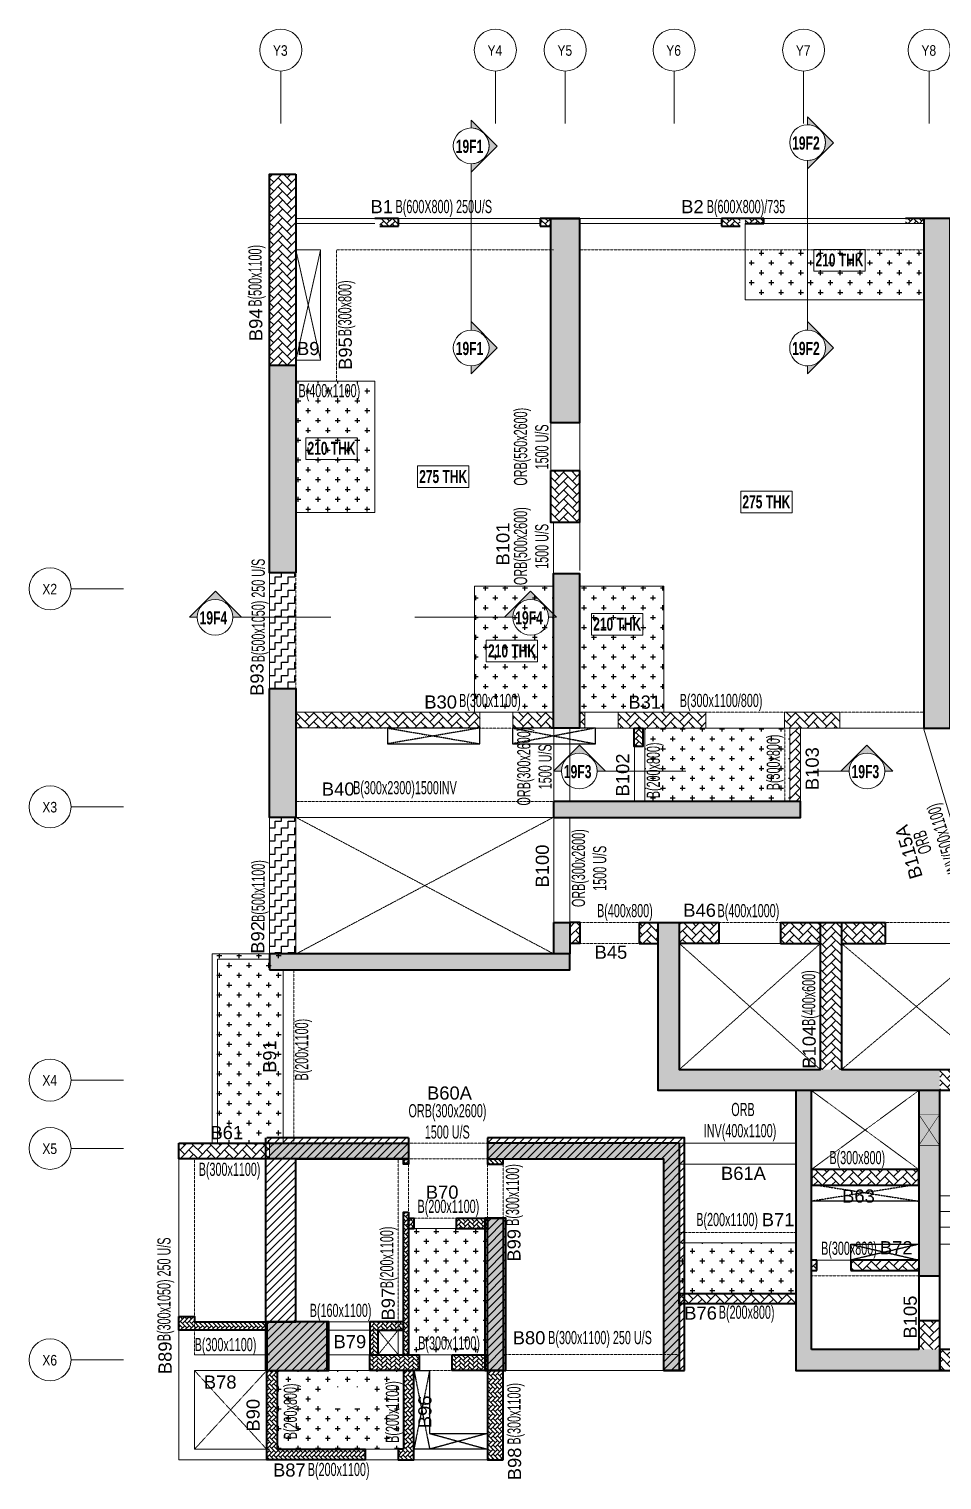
# Model space of a CAD drawing. Header units: millimetres. Extents: x 359 to 69803, y 211 to 28848.
# Drawn here: x 359 to 17728, y 1234 to 28848 of the extents above; entities that cross this region are included whole.
import ezdxf
from ezdxf.enums import TextEntityAlignment as Align

# ---------------------------------------------------------------- set-up
doc = ezdxf.new("R2010")
doc.units = ezdxf.units.MM
doc.linetypes.add('Grid Line', pattern=[2222.5, 1270, -317.5, 317.5, -317.5])
doc.linetypes.add('HIDDEN', pattern=[0.375, 0.25, -0.125])
for name, color, linetype, lineweight in [('A-DETL-MISC', 35, 'Continuous', 15), ('A-FLOR-IDEN', 11, 'Continuous', 9), ('A-GRIDS', 8, 'Continuous', 9), ('A-HIDD-ABVE', 8, 'HIDDEN', 20), ('G-ANNO-SYMB', 1, 'Continuous', 9), ('S-BEAM', 7, 'Continuous', 18), ('S-BEAM-IDEN', 2, 'Continuous', 9), ('S-COL HATCH', 9, 'Continuous', 0), ('S-COLS', 5, 'Continuous', 35), ('S-GRIDS', 8, 'Continuous', 9), ('S-WALL', 4, 'Continuous', 18)]:
    doc.layers.add(name, color=color, linetype=linetype, lineweight=lineweight)
for name, color, linetype in [('Beam Nos', 7, 'Continuous'), ('CUTOUT', 4, 'Continuous'), ('S-CUTOUT', 1, 'Continuous'), ('SUNK SLAB', 8, 'Continuous')]:
    doc.layers.add(name, color=color, linetype=linetype)
doc.styles.add('Arial Narrow', font='ARIALN.TTF', dxfattribs={"height": 400})
doc.styles.add('SC-BBS1', font='SansSerif')
doc.styles.add('Swis721 LtCn BT', font='swisscl.ttf', dxfattribs={"width": 0.9, "height": 233.355162})
doc.styles.add('Swis721 LtCn BT_B', font='', dxfattribs={"width": 0.9, "height": 246.918336})
doc.styles.get('Swis721 LtCn BT_B').set_extended_font_data('Swis721 LtCn BT', bold=True)
pattern_1 = [(0, (-31349252.73, 21120210.47), (187.5, 187.5), [93.75, -281.25]), (90, (-31349205.86, 21120163.6), (-187.5, 187.5), [93.75, -281.25])]
pattern_2 = [(0, (-31349252.73, 21119777.16), (187.5, 187.5), [93.75, -281.25]), (90, (-31349205.86, 21119730.29), (-187.5, 187.5), [93.75, -281.25])]
pattern_3 = [(45, (-31802317.5, 20729084.55), (0, 169.7056275), [360, -120]), (135, (-31802232.65, 20729169.4), (1e-14, 169.7056275), [360, -120])]
pattern_4 = [(45, (-15037.47, -17858.63), (0, 107.76307), [228.6, -76.2]), (135, (-14983.584, -17804.75), (7e-15, 107.76307), [228.6, -76.2])]
pattern_5 = [(45, (-31618808, 20746156.34), (0, 169.7056275), [360, -120]), (135, (-31618723.15, 20746241.2), (1e-14, 169.7056275), [360, -120])]
pattern_6 = [(45, (-31682274.25, 21473233.52), (-75.1300955, 75.1300955), [])]
pattern_7 = [(315, (-31087005.407, 20696461.4), (84.85281374, -1e-14), [180, -60]), (45, (-31086962.98, 20696418.974), (84.85281374, -2e-14), [180, -60])]

# ---------------------------------------------------------------- blocks, each defined once
blk = doc.blocks.new('A$Cbe320e20')
at = {"layer": 'S-COL HATCH'}
h = blk.add_hatch(dxfattribs=at)
h.set_pattern_fill('AR-HBONE', color=256, scale=30)
h.set_pattern_definition(pattern_3)
h.paths.add_polyline_path([(-7796, 17040), (-7296, 17040), (-7296, 13401), (-7796, 13401)])
at = {"layer": 'S-COL HATCH', "transparency": 33554687}
h = blk.add_hatch(color=256, dxfattribs=at)
h.dxf.hatch_style = 1
h.paths.add_polyline_path([(-1896, 16200), (-2446, 16200), (-2446, 12310), (-1896, 12310)])
h = blk.add_hatch(color=256, dxfattribs=at)
h.dxf.hatch_style = 1
h.paths.add_polyline_path([(4654, 6500), (5154, 6500), (5154, 16200), (4654, 16200)])
h = blk.add_hatch(color=256, dxfattribs=at)
h.dxf.hatch_style = 1
h.paths.add_polyline_path([(-7296, 13401), (-7796, 13401), (-7796, 9451), (-7296, 9451)])
at = {"layer": 'S-COL HATCH'}
h = blk.add_hatch(dxfattribs=at)
h.set_pattern_fill('AR-HBONE', color=256, scale=30)
h.set_pattern_definition(pattern_3)
h.paths.add_polyline_path([(-1896, 11400), (-2446, 11400), (-2446, 10410), (-1896, 10410)])
at = {"layer": 'S-COL HATCH', "transparency": 33554687}
h = blk.add_hatch(color=256, dxfattribs=at)
h.dxf.hatch_style = 1
h.paths.add_polyline_path([(-1896, 9200), (-1896, 9200), (-1896, 9300), (-1896, 9440), (-2396, 9440), (-2396, 6500), (-1896, 6500)])
h = blk.add_hatch(color=256, dxfattribs=at)
h.dxf.hatch_style = 1
h.paths.add_polyline_path([(-7796, 4800), (-7296, 4800), (-7296, 7251), (-7796, 7251)])
at = {"layer": 'S-COL HATCH'}
h = blk.add_hatch(dxfattribs=at)
h.set_pattern_fill('AR-HBONE', color=256, scale=30)
h.set_pattern_definition(pattern_3)
h.paths.add_polyline_path([(-3786, 6799), (-7294, 6799), (-7294, 6501), (-3786, 6501)])
h = blk.add_hatch(dxfattribs=at)
h.set_pattern_fill('AR-HBONE', color=256, scale=30)
h.set_pattern_definition(pattern_3)
h.paths.add_polyline_path([(-2396, 6799), (-3166, 6799), (-3166, 6499), (-2615, 6499), (-2615, 6500), (-2396, 6500)])
h = blk.add_hatch(dxfattribs=at)
h.set_pattern_fill('AR-HBONE', color=256, scale=30)
h.set_pattern_definition(pattern_3)
h.paths.add_polyline_path([(-1795, 6800), (-1896, 6800), (-1896, 6500), (-1795, 6500)])
h = blk.add_hatch(dxfattribs=at)
h.set_pattern_fill('AR-HBONE', color=256, scale=30)
h.set_pattern_definition(pattern_3)
h.paths.add_polyline_path([(504, 6800), (-1165, 6800), (-1165, 6500), (504, 6500)])
h = blk.add_hatch(dxfattribs=at)
h.set_pattern_fill('AR-HBONE', color=256, scale=30)
h.set_pattern_definition(pattern_3)
h.paths.add_polyline_path([(2004, 6800), (2004, 6500), (3054, 6500), (3054, 6800)])
h = blk.add_hatch(dxfattribs=at)
h.set_pattern_fill('AR-HBONE', color=256, scale=20)
h.set_pattern_definition([(45, (-31797377.5, 20724184.55), (0, 113.13708499), [240, -80]), (135, (-31797320.93, 20724241.12), (9e-15, 113.13708499), [240, -80])])
h.paths.add_polyline_path([(-696, 6150), (-696, 6500), (-856, 6500), (-856, 6150)])
h = blk.add_hatch(dxfattribs=at)
h.set_pattern_fill('AR-HBONE', color=256, scale=30)
h.set_pattern_definition(pattern_3)
h.paths.add_polyline_path([(2304, 6500), (2104, 6500), (2104, 5100), (2304, 5100)])
at = {"layer": 'S-COL HATCH', "transparency": 33554687}
h = blk.add_hatch(color=256, dxfattribs=at)
h.dxf.hatch_style = 1
h.paths.add_polyline_path([(2304, 5100), (2104, 5100), (-2086, 5100), (-2086, 4800), (2304, 4800)])
h.paths.add_polyline_path([(-2086, 5100), (-2385, 5100), (-2385, 4800), (-2086, 4800)])
h = blk.add_hatch(color=256, dxfattribs=at)
h.dxf.hatch_style = 1
h.paths.add_polyline_path([(-2086, 2800), (-2385, 2800), (-2385, 2200), (-2086, 2200)])
at = {"layer": 'S-COL HATCH'}
h = blk.add_hatch(dxfattribs=at)
h.set_pattern_fill('AR-HBONE', color=256, scale=30)
h.set_pattern_definition(pattern_5)
h.paths.add_polyline_path([(-1885, 2400), (-1885, 2800), (-2085, 2800), (-2085, 2400)])
h = blk.add_hatch(dxfattribs=at)
h.set_pattern_fill('AR-HBONE', color=256, scale=30)
h.set_pattern_definition(pattern_5)
h.paths.add_polyline_path([(-400, 2400), (-400, 2800), (-765, 2800), (-765, 2400), (-676, 2400)])
at = {"layer": 'S-COL HATCH', "transparency": 33554687}
h = blk.add_hatch(color=256, dxfattribs=at)
h.dxf.hatch_style = 1
h.paths.add_polyline_path([(4954, -400), (4954, 0), (0, 0), (0, 2800), (-400, 2800), (-400, -400)])
at = {"layer": 'S-COL HATCH'}
h = blk.add_hatch(dxfattribs=at)
h.set_pattern_fill('AR-HBONE', color=256, scale=30)
h.set_pattern_definition(pattern_5)
h.paths.add_polyline_path([(758, 2400), (758, 2800), (0, 2800), (0, 2400)])
h = blk.add_hatch(dxfattribs=at)
h.set_pattern_fill('AR-HBONE', color=256, scale=30)
h.set_pattern_definition(pattern_5)
h.paths.add_polyline_path([(2684, 2800), (1928, 2800), (1928, 2400), (2684, 2400)])
h = blk.add_hatch(dxfattribs=at)
h.set_pattern_fill('AR-HBONE', color=256, scale=30)
h.set_pattern_definition(pattern_3)
h.paths.add_polyline_path([(2684, 0), (3084, 0), (3084, 2800), (2684, 2800)])
h = blk.add_hatch(dxfattribs=at)
h.set_pattern_fill('AR-HBONE', color=256, scale=30)
h.set_pattern_definition(pattern_5)
h.paths.add_polyline_path([(3925, 2800), (3084, 2800), (3084, 2400), (3925, 2400)])
at = {"layer": 'S-COL HATCH', "transparency": 33554687}
h = blk.add_hatch(color=256, dxfattribs=at)
h.dxf.hatch_style = 1
h.paths.add_polyline_path([(-7796, 2200), (-7796, 1900), (-2086, 1900), (-2086, 2200)])
at = {"layer": 'S-COL HATCH'}
h = blk.add_hatch(dxfattribs=at)
h.set_pattern_fill('AR-HBONE', color=256, scale=30)
h.set_pattern_definition(pattern_3)
h.paths.add_polyline_path([(5934, 0), (4954, 0), (4954, -400), (5934, -400)])
at = {"layer": 'S-COL HATCH', "transparency": 33554687}
h = blk.add_hatch(color=256, dxfattribs=at)
h.dxf.hatch_style = 1
h.paths.add_polyline_path([(2514, -400), (2214, -400), (2214, -5725), (2514, -5725), (4954, -5725), (4954, -5325), (2514, -5325), (2514, -3625), (2514, -3625), (2514, -3625)])
h = blk.add_hatch(color=256, dxfattribs=at)
h.dxf.hatch_style = 1
h.paths.add_polyline_path([(4954, -400), (4554, -400), (4554, -400), (4554, -1900), (4554, -1900), (4554, -2200), (4554, -3925), (4954, -3925)])
h = blk.add_hatch(dxfattribs=at)
h.set_pattern_fill('ANSI31', color=256, scale=850)
h.set_pattern_definition(pattern_6)
h.paths.add_polyline_path([(-5150, -1299), (-7296, -1299), (-7296, -1303), (-7871, -1303), (-7871, -4800), (-7296, -4800), (-7296, -1699), (-5150, -1699)])
h = blk.add_hatch(dxfattribs=at)
h.set_pattern_fill('ANSI31', color=256, scale=850)
h.set_pattern_definition(pattern_6)
h.paths.add_polyline_path([(100, -1299), (-3650, -1299), (-3650, -1699), (-300, -1699), (-300, -5724), (100, -5724)])
at = {"layer": 'S-COL HATCH'}
h = blk.add_hatch(dxfattribs=at)
h.set_pattern_fill('AR-HBONE', color=256, scale=30)
h.set_pattern_definition(pattern_3)
h.paths.add_polyline_path([(-7796, -1400), (-9525, -1400), (-9525, -1700), (-7796, -1700)])
at = {"layer": 'S-COL HATCH', "transparency": 33554687}
h = blk.add_hatch(color=256, dxfattribs=at)
h.dxf.hatch_style = 1
h.paths.add_polyline_path([(-5150, -1400), (-7796, -1400), (-7796, -1700), (-5150, -1700)])
h = blk.add_hatch(color=256, dxfattribs=at)
h.dxf.hatch_style = 1
h.paths.add_polyline_path([(0, -1400), (-3650, -1400), (-3650, -1700), (-300, -1700), (-300, -5725), (0, -5725)])
at = {"layer": 'S-COL HATCH'}
h = blk.add_hatch(dxfattribs=at)
h.set_pattern_fill('AR-HBONE', color=256, scale=30)
h.set_pattern_definition(pattern_3)
h.paths.add_polyline_path([(2514, -1900), (2514, -2200), (4554, -2200), (4554, -1900)])
at = {"layer": 'S-COL HATCH', "transparency": 33554687}
h = blk.add_hatch(dxfattribs=at)
h.set_pattern_fill('ANSI31', color=256, scale=850)
h.set_pattern_definition(pattern_6)
h.paths.add_polyline_path([(-3300, -2827), (-3696, -2827), (-3696, -5724), (-3300, -5724)])
h = blk.add_hatch(color=256, dxfattribs=at)
h.dxf.hatch_style = 1
h.paths.add_polyline_path([(-3350, -2827), (-3650, -2827), (-3650, -5725), (-3350, -5725)])
at = {"layer": 'S-COL HATCH'}
h = blk.add_hatch(dxfattribs=at)
h.set_pattern_fill('AR-HBONE', color=256, scale=30)
h.set_pattern_definition(pattern_3)
h.paths.add_polyline_path([(2614, -3625), (2514, -3625), (2514, -3825), (2614, -3825)])
h = blk.add_hatch(dxfattribs=at)
h.set_pattern_fill('AR-HBONE', color=256, scale=30)
h.set_pattern_definition(pattern_3)
h.paths.add_polyline_path([(3264, -3625), (3264, -3825), (4554, -3825), (4554, -3625)])
at = {"layer": 'S-COL HATCH', "transparency": 33554687}
h = blk.add_hatch(dxfattribs=at)
h.set_pattern_fill('ANSI31', color=256, scale=850)
h.set_pattern_definition(pattern_6)
h.paths.add_polyline_path([(-7871, -4800), (-7871, -5724), (-6671, -5724), (-6671, -4800)])
h = blk.add_hatch(color=256, dxfattribs=at)
h.dxf.hatch_style = 1
h.paths.add_polyline_path([(-6700, -4800), (-7850, -4800), (-7850, -5725), (-6700, -5725)])
at = {"layer": 'S-COL HATCH'}
h = blk.add_hatch(dxfattribs=at)
h.set_pattern_fill('AR-HBONE', color=256, scale=30)
h.set_pattern_definition(pattern_3)
h.paths.add_polyline_path([(4954, -4775), (4554, -4775), (4554, -5325), (4954, -5325)])
h = blk.add_hatch(dxfattribs=at)
h.set_pattern_fill('AR-HBONE', color=256, scale=30)
h.set_pattern_definition(pattern_3)
h.paths.add_polyline_path([(4954, -5325), (12554, -5325), (12554, -5725), (4954, -5725)])
at = {"layer": 'S-WALL'}
h = blk.add_hatch(dxfattribs=at)
h.set_pattern_fill('FP_1', color=1, style=0, pattern_type=2)
h.set_pattern_definition(pattern_4)
h.paths.add_polyline_path([(-5695, 16050), (-5345, 16050), (-5345, 16200), (-5695, 16200)])
h = blk.add_hatch(dxfattribs=at)
h.set_pattern_fill('FP_1', color=1, style=0, pattern_type=2)
h.set_pattern_definition(pattern_4)
h.paths.add_polyline_path([(-5695, 16050), (-5345, 16050), (-5345, 16200), (-5695, 16200)])
h = blk.add_hatch(dxfattribs=at)
h.set_pattern_fill('FP_1', color=1, style=0, pattern_type=2)
h.set_pattern_definition(pattern_4)
h.paths.add_polyline_path([(-2445, 16050), (-2445, 16200), (-2645, 16200), (-2645, 16050)])
h = blk.add_hatch(dxfattribs=at)
h.set_pattern_fill('FP_1', color=1, style=0, pattern_type=2)
h.set_pattern_definition(pattern_4)
h.paths.add_polyline_path([(-2445, 16050), (-2445, 16200), (-2645, 16200), (-2645, 16050)])
h = blk.add_hatch(dxfattribs=at)
h.set_pattern_fill('FP_1', color=1, style=0, pattern_type=2)
h.set_pattern_definition(pattern_4)
h.paths.add_polyline_path([(1155, 16050), (1155, 16200), (805, 16200), (805, 16050)])
h = blk.add_hatch(dxfattribs=at)
h.set_pattern_fill('FP_1', color=1, style=0, pattern_type=2)
h.set_pattern_definition(pattern_4)
h.paths.add_polyline_path([(1155, 16050), (1155, 16200), (805, 16200), (805, 16050)])
h = blk.add_hatch(dxfattribs=at)
h.set_pattern_fill('FP_1', color=1, style=0, pattern_type=2)
h.set_pattern_definition(pattern_4)
h.paths.add_polyline_path([(1605, 16100), (1605, 16200), (1255, 16200), (1255, 16100)])
h = blk.add_hatch(dxfattribs=at)
h.set_pattern_fill('FP_1', color=1, style=0, pattern_type=2)
h.set_pattern_definition(pattern_4)
h.paths.add_polyline_path([(1605, 16100), (1605, 16200), (1255, 16200), (1255, 16100)])
h = blk.add_hatch(dxfattribs=at)
h.set_pattern_fill('FP_1', color=1, style=0, pattern_type=2)
h.set_pattern_definition(pattern_4)
h.paths.add_polyline_path([(4655, 16100), (4655, 16200), (4305, 16200), (4305, 16100)])
h = blk.add_hatch(dxfattribs=at)
h.set_pattern_fill('FP_1', color=1, style=0, pattern_type=2)
h.set_pattern_definition(pattern_4)
h.paths.add_polyline_path([(4655, 16100), (4655, 16200), (4305, 16200), (4305, 16100)])
at = {"layer": 'S-BEAM', "color": 5}
for points in [[(-3796, 6801), (-7294, 6801), (-7294, 6501), (-3796, 6501)], [(-1896, 6800), (-1795, 6800), (-1795, 6500), (-1896, 6500)], [(-1165, 6800), (504, 6800), (504, 6500), (-1165, 6500)]]:
    blk.add_lwpolyline(points, close=True, dxfattribs=at)
at = {"layer": 'S-BEAM', "color": 5, "elevation": 0}
for points in [[(-3166, 6800), (-2396, 6800), (-2396, 6499), (-3166, 6499)], [(2004, 6800), (3054, 6800), (3054, 6500), (2004, 6500)], [(2104, 6500), (2304, 6500), (2304, 5100), (2104, 5100)]]:
    blk.add_lwpolyline(points, close=True, dxfattribs=at)
at = {"layer": 'S-COL HATCH', "transparency": 33554687}
blk.add_line((-7796, -1400), (-7796, -1700), dxfattribs=at)
at = {"layer": 'S-COLS'}
for p, q in [((-7296, 17040), (-7296, 17040)), ((-7296, 13401), (-7796, 13401)), ((-2385, 4800), (-2385, 5100)), ((-1885, 2800), (-2086, 2800)), ((-1885, 2400), (-1885, 2800)), ((-765, 2800), (-765, 2400)), ((-765, 2800), (-400, 2800)), ((0, 2800), (758, 2800)), ((758, 2400), (758, 2800)), ((1928, 2800), (1928, 2400)), ((1928, 2800), (2684, 2800)), ((3084, 2800), (3925, 2800)), ((3925, 2400), (3925, 2800)), ((-1885, 2400), (-2086, 2400)), ((-765, 2400), (-400, 2400)), ((758, 2400), (0, 2400)), ((1928, 2400), (2684, 2400)), ((3084, 2400), (3925, 2400)), ((-5150, -1299), (-5150, -1699)), ((-3650, -1299), (-3650, -1699)), ((0, -1400), (-3650, -1400)), ((-3650, -1400), (-3650, -1700)), ((0, -1400), (0, -5725)), ((-3650, -1700), (-300, -1700)), ((-300, -1700), (-300, -5725)), ((4554, -3925), (4954, -3925)), ((4554, -4775), (4954, -4775)), ((-3700, -5724), (-3300, -5724)), ((-300, -5724), (100, -5724)), ((0, -5725), (-300, -5725))]:
    blk.add_line(p, q, dxfattribs=at)
for points in [[(-7296, 17040), (-7296, 9451), (-7796, 9451), (-7796, 17040)], [(-2446, 16200), (-1896, 16200), (-1896, 12310), (-2446, 12310)], [(-2446, 11400), (-1896, 11400), (-1896, 10410), (-2446, 10410)], [(-7796, 7251), (-7296, 7251), (-7296, 4800), (-7796, 4800)], [(-7796, 1900), (-2086, 1900), (-2086, 2200), (-7796, 2200)], [(4554, -1900), (2514, -1900), (2514, -2200), (4554, -2200)], [(-7850, -5725), (-6700, -5725), (-6700, -4800), (-7850, -4800)]]:
    blk.add_lwpolyline(points, close=True, dxfattribs=at)
at = {"layer": 'S-COLS', "elevation": 0}
for points in [[(4654, 6500), (5154, 6500), (5154, 16200), (4654, 16200)], [(-856, 6500), (-696, 6500), (-696, 6150), (-856, 6150)], [(-9525, -1400), (-5150, -1400), (-5150, -1700), (-9525, -1700)], [(-3650, -2827), (-3350, -2827), (-3350, -5725), (-3650, -5725)], [(-7871, -5724), (-6671, -5724), (-6671, -4800), (-7871, -4800)]]:
    blk.add_lwpolyline(points, close=True, dxfattribs=at)
at = {"layer": 'S-COLS'}
for points in [[(-2396, 6500), (-2396, 9440), (-1896, 9440), (-1896, 6500), (-2446, 6500)], [(10754, -400), (-400, -400), (-400, 2800), (0, 2800), (0, 0), (2684, 0), (2684, 2800)], [(2684, 2800), (3084, 2800)], [(3084, 2800), (3084, 0), (5934, 0), (5934, 2800)], [(2214, -400), (2214, -5725), (2514, -5725)], [(2514, -5325), (2514, -400)], [(4554, -400), (4554, -5325)], [(4554, -5725), (4954, -5725), (4954, -400)], [(-7871, -1299), (-7871, -4800), (-7296, -4800), (-7296, -1699), (-5150, -1699)], [(-5150, -1299), (-7846, -1299)], [(100, -5724), (100, -1299), (-3650, -1299)], [(-3650, -1699), (-300, -1699), (-300, -5724)], [(-3300, -5724), (-3300, -2827), (-3700, -2827), (-3700, -5724)], [(2614, -3625), (2514, -3625)], [(2514, -3825), (2614, -3825)], [(2614, -3825), (2614, -3625)], [(3264, -3625), (3264, -3825)], [(4554, -3625), (3264, -3625)], [(3264, -3825), (4554, -3825)], [(4554, -5325), (2514, -5325)], [(12554, -5325), (4954, -5325), (4954, -5725), (15254, -5725)], [(2514, -5725), (4554, -5725)]]:
    blk.add_lwpolyline(points, dxfattribs=at)
at = {"layer": 'S-COLS', "elevation": 0}
blk.add_lwpolyline([(-2385, 4800), (2304, 4800), (2304, 5100), (-2385, 5100)], dxfattribs=at)
at = {"layer": 'S-COLS', "color": 5}
blk.add_lwpolyline([(-2385, 2800), (-2086, 2800), (-2086, 2200), (-2385, 2200)], close=True, dxfattribs=at)
at = {"layer": 'S-CUTOUT', "const_width": 10, "elevation": 0}
blk.add_lwpolyline([(4954, -849), (4954, -1449), (4554, -1449), (4554, -849)], close=True, dxfattribs=at)
for points in [[(4954, -849), (4554, -1449)], [(4954, -1449), (4554, -849)]]:
    blk.add_lwpolyline(points, dxfattribs=at)
at = {"layer": 'S-WALL', "color": 7}
for p, q in [((-7295, 16200), (-5795, 16200)), ((-5795, 16100), (-7295, 16100)), ((-5345, 16200), (-2645, 16200)), ((-2645, 16100), (-5345, 16100)), ((-1895, 16200), (805, 16200)), ((805, 16100), (-1895, 16100)), ((1605, 16200), (4305, 16200)), ((4654, 16100), (1605, 16100)), ((-8885, 2200), (-7795, 2200)), ((-8885, -1400), (-8885, 2200)), ((-7795, 2100), (-8785, 2100)), ((-8785, 2100), (-8785, -1400))]:
    blk.add_line(p, q, dxfattribs=at)
at = {"layer": 'S-WALL', "color": 5, "lineweight": 35}
for p, q in [((-5345, 16200), (-5795, 16200)), ((-5695, 16050), (-5345, 16050)), ((-5345, 16050), (-5345, 16200)), ((-2645, 16200), (-2645, 16050)), ((-2645, 16050), (-2445, 16050)), ((805, 16200), (805, 16050)), ((805, 16050), (1155, 16050)), ((1255, 16100), (1605, 16100)), ((1605, 16100), (1605, 16200))]:
    blk.add_line(p, q, dxfattribs=at)
at = {"layer": 'S-WALL', "lineweight": 35}
for p, q in [((-1895, 16200), (-2645, 16200)), ((1605, 16200), (805, 16200)), ((5155, 16200), (4305, 16200))]:
    blk.add_line(p, q, dxfattribs=at)
blk = doc.blocks.new('Grid - Type 1 Structural-6743905-11TH FLOOR LVL')
at = {"layer": 'A-GRIDS'}
blk.add_circle((0, 0), 4, dxfattribs=at)
blk = doc.blocks.new('A$Cf2260b48')
at = {"layer": 'S-GRIDS', "linetype": 'Grid Line'}
for p, q in [((-7583, 18003), (-7583, 19003)), ((-3500, 18003), (-3500, 19003)), ((-2170, 18003), (-2170, 19003)), ((-100, 18003), (-100, 19003)), ((2365, 18003), (2365, 19003)), ((4755, 18003), (4755, 19003)), ((-10572, 9150), (-11572, 9150)), ((-10572, 5000), (-11572, 5000)), ((-10572, -200), (-11572, -200)), ((-10572, -1500), (-11572, -1500)), ((-10572, -5525), (-11572, -5525))]:
    blk.add_line(p, q, dxfattribs=at)
at = {"layer": 'A-GRIDS', "xscale": 99.99999999999991, "yscale": 99.99999999999991, "zscale": 99.99999999999991}
for p in [(-7583, 19403), (-3500, 19403), (-2170, 19403), (-100, 19403), (2365, 19403), (4755, 19403)]:
    blk.add_blockref('Grid - Type 1 Structural-6743905-11TH FLOOR LVL', p, dxfattribs=at)
at = {"layer": 'A-GRIDS', "xscale": 99.99999999999991, "yscale": 99.99999999999991, "zscale": 99.99999999999991, "rotation": 89.99999999999982}
for p in [(-11972, 9150), (-11972, 5000), (-11972, -200), (-11972, -1500), (-11972, -5525)]:
    blk.add_blockref('Grid - Type 1 Structural-6743905-11TH FLOOR LVL', p, dxfattribs=at)
at = {"layer": 'A-GRIDS', "lineweight": 18, "char_height": 200, "width": 352.74, "attachment_point": 1, "style": 'Arial Narrow'}
for s, insert in [('Y3', (-7732, 19495)), ('Y4', (-3649, 19495)), ('Y5', (-2319, 19495)), ('Y6', (-249, 19495)), ('Y7', (2216, 19495)), ('Y8', (4606, 19495)), ('X2', (-12119, 9244)), ('X3', (-12119, 5094)), ('X4', (-12119, -106)), ('X5', (-12119, -1406)), ('X6', (-12119, -5431))]:
    blk.add_mtext(s, dxfattribs=dict(at, insert=insert))
blk = doc.blocks.new('Section - TL1-6743896-11TH FLOOR LVL')
at = {"layer": 'G-ANNO-SYMB'}
h = blk.add_hatch(color=8, dxfattribs=at)
edge = h.paths.add_edge_path()
edge.add_line((-9.4, 0), (-10.9, 0))
edge.add_line((-10.9, 0), (-5.94, 4.95))
edge.add_line((-5.94, 4.95), (-0.99, 0))
edge.add_line((-0.99, 0), (-2.6, 0))
edge.add_arc((-6, 0), 3.4, 0, 180)
at = {"layer": 'G-ANNO-SYMB', "color": 5}
for p, q in [((-5.94, 4.95), (-10.9, 0)), ((-0.99, 0), (-5.94, 4.95)), ((-10.9, 0), (-9.4, 0)), ((-2.6, 0), (4.24, 0)), ((-2.6, 0), (-0.99, 0))]:
    blk.add_line(p, q, dxfattribs=at)
at = {"layer": 'G-ANNO-SYMB'}
blk.add_arc((-6, 0), 3.4, 360, 180, dxfattribs=at)
at = {"layer": 'G-ANNO-SYMB', "color": 5}
for start, end in [(0, 180), (180, 0)]:
    blk.add_arc((-6, 0), 3.4, start, end, dxfattribs=at)
blk = doc.blocks.new('A$C71ba3947')
at = {"layer": 'CUTOUT', "color": 8, "linetype": 'HIDDEN'}
for p, q in [((-3795, 6500), (-5550, 6201)), ((-5550, 6499), (-3795, 6200)), ((-1595, 6500), (-3175, 6200)), ((-1595, 6500), (-3175, 6200)), ((-3175, 6500), (-1595, 6200)), ((4414, -2205), (2515, -2505)), ((2656, -2205), (4555, -2505)), ((4555, -3325), (3265, -3625)), ((3265, -3325), (4555, -3625)), ((-4750, -5725), (-5050, -7225)), ((-5050, -5725), (-4750, -7225)), ((-4750, -6925), (-3650, -7225)), ((-3650, -6925), (-4750, -7225))]:
    blk.add_line(p, q, dxfattribs=at)
at = {"layer": 'CUTOUT', "linetype": 'HIDDEN'}
blk.add_line((-3175, 6500), (-1595, 6200), dxfattribs=at)
at = {"layer": 'CUTOUT'}
for points in [[(-5555, 6200), (-3795, 6200), (-3795, 6500), (-5555, 6500)], [(-3175, 6200), (-1595, 6200), (-1595, 6500), (-3175, 6500)], [(2515, -2205), (4555, -2205), (4555, -2505), (2515, -2505)], [(3265, -3325), (4555, -3325), (4555, -3625), (3265, -3625)]]:
    blk.add_lwpolyline(points, close=True, dxfattribs=at)
blk.add_lwpolyline([(-5050, -5725), (-4750, -5725), (-4750, -6925), (-3650, -6925), (-3650, -7225), (-5050, -7225), (-5050, -5725)], dxfattribs=at)

msp = doc.modelspace()

# ---------------------------------------------------------------- hatches: boundary and pattern name
at = {"layer": 'S-COL HATCH'}
h = msp.add_hatch(dxfattribs=at)
h.set_pattern_fill('AR-HBONE', color=256, scale=15, angle=-90)
h.set_pattern_definition([(315, (21109446.366, 31373821.36), (84.85281374, -2e-14), [180, -60]), (45, (21109488.79, 31373778.933), (84.85281374, -2e-14), [180, -60])])
h.paths.add_polyline_path([(7481, 7343), (7481, 7243), (7581, 7243), (7581, 7343)])
h = msp.add_hatch(dxfattribs=at)
h.set_pattern_fill('AR-HBONE', color=256, scale=15, angle=-90)
h.set_pattern_definition([(315, (21111146.41, 31378291.34), (84.85281374, -2e-14), [180, -60]), (45, (21111188.834, 31378248.91), (84.85281374, -2e-14), [180, -60])])
h.paths.add_polyline_path([(9381, 7343), (9081, 7343), (9081, 7243), (9381, 7243)])
h = msp.add_hatch(dxfattribs=at)
h.set_pattern_fill('AR-HBONE', color=256, scale=15, angle=-90)
h.set_pattern_definition([(315, (21109446.366, 31372811.37), (84.85281374, -2e-14), [180, -60]), (45, (21109488.79, 31372768.945), (84.85281374, -2e-14), [180, -60])])
h.paths.add_polyline_path([(7481, 6333), (7481, 3618), (7581, 3618), (7581, 6333)])
h = msp.add_hatch(dxfattribs=at)
h.set_pattern_fill('AR-HBONE', color=256, scale=15)
h.set_pattern_definition([(45, (-31358811.46, 21107980.886), (0, 84.85281374), [180, -60]), (135, (-31358769.035, 21108023.31), (7e-15, 84.85281374), [180, -60])])
h.paths.add_polyline_path([(7581, 6016), (7681, 6016), (7681, 6216), (7581, 6216)])
h = msp.add_hatch(dxfattribs=at)
h.set_pattern_fill('AR-HBONE', color=256, scale=15)
h.set_pattern_definition([(45, (-31357901.456, 21107980.886), (0, 84.85281374), [180, -60]), (135, (-31357859.03, 21108023.31), (7e-15, 84.85281374), [180, -60])])
h.paths.add_polyline_path([(9081, 6016), (9081, 6216), (8491, 6216), (8491, 6016)])
h = msp.add_hatch(dxfattribs=at)
h.set_pattern_fill('AR-HBONE', color=256, scale=30)
h.set_pattern_definition([(45, (-31789586.34, 20784367.8), (0, 169.7056275), [360, -120]), (135, (-31789501.49, 20784452.65), (1e-14, 169.7056275), [360, -120])])
h.paths.add_polyline_path([(14946, 4785), (12731, 4785), (12731, 4585), (14946, 4585)])
h = msp.add_hatch(dxfattribs=at)
h.set_pattern_fill('AR-HBONE', color=256, scale=15, angle=-90)
h.set_pattern_definition(pattern_7)
h.paths.add_polyline_path([(3206, 4343), (3406, 4343), (3506, 4343), (3506, 4243), (4881, 4243), (4881, 4083), (3206, 4083)])
h = msp.add_hatch(dxfattribs=at)
h.set_pattern_fill('AR-HBONE', color=256, scale=15)
h.set_pattern_definition([(45, (-31789586.34, 20784367.797), (0, 84.85281374), [180, -60]), (135, (-31789543.91, 20784410.223), (7e-15, 84.85281374), [180, -60])])
h.paths.add_polyline_path([(7481, 4243), (6841, 4243), (6841, 3618), (7001, 3618), (7001, 4083), (7481, 4083)])
h = msp.add_hatch(dxfattribs=at)
h.set_pattern_fill('AR-HBONE', color=256, scale=15)
h.set_pattern_definition([(45, (-31359301.46, 21105383.076), (0, 84.85281374), [180, -60]), (135, (-31359259.035, 21105425.5), (7e-15, 84.85281374), [180, -60])])
h.paths.add_polyline_path([(7781, 3318), (7781, 3618), (6841, 3618), (6841, 3318)])
h = msp.add_hatch(dxfattribs=at)
h.set_pattern_fill('AR-HBONE', color=256, scale=15)
h.set_pattern_definition([(45, (-31357901.456, 21105383.076), (0, 84.85281374), [180, -60]), (135, (-31357859.03, 21105425.5), (7e-15, 84.85281374), [180, -60])])
h.paths.add_polyline_path([(9081, 3318), (9081, 3618), (8411, 3618), (8411, 3318)])
h = msp.add_hatch(dxfattribs=at)
h.set_pattern_fill('AR-HBONE', color=256, scale=15, angle=-90)
h.set_pattern_definition(pattern_7)
edge = h.paths.add_edge_path()
edge.add_line((5081, 3318), (5081, 1818))
edge.add_line((5081, 1818), (6751, 1818))
edge.add_line((6751, 1818), (6751, 1618))
edge.add_line((6751, 1618), (4881, 1618))
edge.add_line((4881, 1618), (4881, 3318))
edge.add_line((4881, 3318), (5081, 3318))
h = msp.add_hatch(dxfattribs=at)
h.set_pattern_fill('AR-HBONE', color=256, scale=15, angle=-90)
h.set_pattern_definition(pattern_7)
h.paths.add_polyline_path([(7481, 1818), (7381, 1818), (7381, 1618), (7681, 1618), (7681, 3318), (7481, 3318)])
h = msp.add_hatch(dxfattribs=at)
h.set_pattern_fill('AR-HBONE', color=256, scale=15, angle=-90)
h.set_pattern_definition([(315, (21111146.41, 31372666.15), (84.85281374, -2e-14), [180, -60]), (45, (21111188.834, 31372623.725), (84.85281374, -2e-14), [180, -60])])
h.paths.add_polyline_path([(9081, 1618), (9381, 1618), (9381, 3318), (9081, 3318)])
at = {"layer": 'SUNK SLAB'}
h = msp.add_hatch(dxfattribs=at)
h.set_pattern_fill('CROSS', color=8, scale=750, style=0)
h.set_pattern_definition(pattern_1)
h.paths.add_polyline_path([(13986, 24645), (13986, 23695), (17386, 23695), (17386, 24645)])
h = msp.add_hatch(dxfattribs=at)
h.set_pattern_fill('CROSS', color=8, scale=750, style=0)
h.set_pattern_definition(pattern_1)
h.paths.add_polyline_path([(5436, 19645), (6936, 19645), (6936, 22145), (5436, 22145)])
h = msp.add_hatch(dxfattribs=at)
h.set_pattern_fill('ZIGZAG', color=8, scale=1000, style=0)
h.set_pattern_definition([(0, (-31789586.3, 20733546.73), (125, 125), [125, -125]), (90, (-31789461.3, 20733546.73), (-125, 125), [125, -125])])
h.paths.add_polyline_path([(5436, 18496), (4936, 18496), (4936, 16296), (5436, 16296)])
h = msp.add_hatch(dxfattribs=at)
h.set_pattern_fill('CROSS', color=8, scale=750, style=0)
h.set_pattern_definition(pattern_1)
h.paths.add_polyline_path([(10336, 18245), (8836, 18245), (8836, 15845), (10336, 15845)])
h = msp.add_hatch(dxfattribs=at)
h.set_pattern_fill('CROSS', color=8, scale=750, style=0)
h.set_pattern_definition(pattern_1)
h.paths.add_polyline_path([(12436, 18245), (10836, 18245), (10836, 15845), (12436, 15845)])
h = msp.add_hatch(dxfattribs=at)
h.set_pattern_fill('CROSS', color=8, scale=750, style=0)
h.set_pattern_definition(pattern_2)
h.paths.add_polyline_path([(12076, 15545), (12076, 14145), (14836, 14145), (14836, 15545)])
h.paths.add_polyline_path([(12502, 14147), (12502, 15420), (11975, 15420), (11975, 14147)], flags=9)
h = msp.add_hatch(dxfattribs=at)
h.set_pattern_fill('ZIGZAG', color=8, scale=1000, style=0)
h.set_pattern_definition([(0, (-31789586.28, 20728896.19), (125, 125), [125, -125]), (90, (-31789461.28, 20728896.19), (-125, 125), [125, -125])])
h.paths.add_polyline_path([(5436, 13845), (4936, 13845), (4936, 11245), (5436, 11245)])
h = msp.add_hatch(dxfattribs=at)
h.set_pattern_fill('CROSS', color=8, scale=750, style=0)
h.set_pattern_definition(pattern_2)
h.paths.add_polyline_path([(5196, 11245), (3846, 11245), (3846, 7645), (5196, 7645)])
h = msp.add_hatch(dxfattribs=at)
h.set_pattern_fill('CROSS', color=8, scale=750, style=0)
h.set_pattern_definition(pattern_2)
h.paths.add_polyline_path([(9081, 6018), (7581, 6018), (7581, 3618), (9081, 3618)])
h.paths.add_polyline_path([(7701, 3576), (9100, 3576), (9100, 4103), (7701, 4103)], flags=9)
h = msp.add_hatch(dxfattribs=at)
h.set_pattern_fill('CROSS', color=8, scale=750, style=0)
h.set_pattern_definition(pattern_2)
h.paths.add_polyline_path([(14946, 4785), (14946, 5745), (12731, 5745), (12731, 4785)])
h = msp.add_hatch(dxfattribs=at)
h.set_pattern_fill('CROSS', color=8, scale=750, style=0)
h.set_pattern_definition(pattern_2)
h.paths.add_polyline_path([(7481, 1819), (7481, 3320), (5081, 3318), (5081, 1818)])
h.paths.add_polyline_path([(5914, 2591), (5914, 3003), (6892, 3003), (6892, 2591)], flags=0)
h.paths.add_polyline_path([(5543, 1949), (5543, 3222), (5016, 3222), (5016, 1949)], flags=9)
h.paths.add_polyline_path([(7539, 1942), (7539, 3215), (7011, 3215), (7011, 1942)], flags=9)
h.paths.add_polyline_path([(5869, 2539), (6918, 2539), (6918, 3057), (5869, 3057)], flags=24)

# ---------------------------------------------------------------- linework, layer by layer
at = {"layer": 'A-DETL-MISC', "elevation": 0}
for points in [[(19686, 6645), (17686, 6645)], [(19686, 6345), (17686, 6345)], [(19686, 6045), (17686, 6045)], [(19686, 5720), (17686, 5720)]]:
    msp.add_lwpolyline(points, dxfattribs=at)
at = {"layer": 'A-FLOR-IDEN', "color": 8, "elevation": 0, "flags": 128}
for points in [[(15288, 24654), (15288, 24242), (16266, 24242), (16266, 24654)], [(5626, 21070), (5626, 20658), (6603, 20658), (6603, 21070)], [(7749, 20533), (7749, 20121), (8727, 20121), (8727, 20533)], [(13899, 20051), (13899, 19639), (14876, 19639), (14876, 20051)], [(11060, 17724), (11060, 17312), (12037, 17312), (12037, 17724)], [(9059, 17215), (9059, 16803), (10036, 16803), (10036, 17215)]]:
    msp.add_lwpolyline(points, close=True, dxfattribs=at)
at = {"layer": 'A-HIDD-ABVE', "linetype": 'HIDDEN'}
for p, q in [((5906, 24645), (5436, 22545)), ((5906, 22545), (5436, 24645)), ((5436, 13845), (10346, 11245)), ((5436, 11245), (10334, 13845)), ((12731, 11445), (15416, 9045)), ((12731, 9045), (15416, 11445)), ((15816, 11445), (18666, 9045)), ((15816, 9045), (18666, 11445)), ((15246, 8645), (17286, 7145)), ((15246, 7145), (17286, 8645)), ((7001, 4085), (7381, 3620)), ((7001, 3620), (7381, 4085)), ((4881, 1818), (3506, 3318)), ((3506, 1818), (4881, 3318))]:
    msp.add_line(p, q, dxfattribs=at)
at = {"layer": 'G-ANNO-SYMB'}
for p, q in [((8771, 23378), (8771, 26025)), ((15171, 23378), (15171, 26087)), ((4499, 17652), (6101, 17652)), ((7702, 17652), (9304, 17652)), ((11428, 14725), (12853, 14725))]:
    msp.add_line(p, q, dxfattribs=at)
at = {"layer": 'S-BEAM'}
for p, q in [((5436, 25245), (10836, 25245)), ((10836, 25245), (17386, 25245)), ((5436, 24645), (5906, 24645)), ((5906, 22545), (5906, 24645)), ((5436, 22545), (5906, 22545)), ((10286, 21355), (10286, 20445)), ((10836, 21355), (10836, 20445)), ((10336, 19455), (10336, 18485)), ((10836, 19455), (10836, 18545)), ((4936, 18496), (4936, 16296)), ((10346, 14145), (10346, 15545)), ((10646, 14145), (10646, 15545)), ((10836, 15545), (11876, 15545)), ((11876, 15545), (11876, 14145)), ((12076, 15545), (14736, 15545)), ((12076, 15545), (12076, 14145)), ((15786, 15545), (17385, 15545)), ((17375, 15545), (18485, 11845)), ((4936, 14745), (4936, 11245)), ((5436, 14745), (5436, 11245)), ((5436, 13845), (10334, 13845)), ((10346, 11845), (10346, 13845)), ((10646, 13845), (10646, 11845)), ((12731, 11445), (15416, 11445)), ((15816, 11445), (18666, 11445)), ((5196, 11245), (3846, 11245)), ((3846, 7645), (3846, 11245)), ((5196, 7645), (5196, 10945)), ((12731, 7645), (14946, 7645)), ((3206, 7345), (3206, 1620)), ((12731, 7245), (14946, 7245)), ((7581, 6018), (9081, 6018)), ((7581, 6018), (7581, 3618)), ((12731, 5745), (14946, 5745)), ((15346, 5420), (15996, 5420)), ((12731, 4785), (14946, 4785)), ((12731, 4585), (14946, 4585)), ((6031, 4245), (7381, 4245)), ((7381, 4085), (6031, 4085)), ((7001, 4085), (7381, 4085)), ((7001, 4085), (7001, 3618)), ((7381, 4085), (7381, 3618)), ((4936, 3618), (3506, 3618)), ((6006, 3618), (9081, 3618)), ((5087, 3318), (3506, 3318)), ((3506, 1818), (3506, 3318)), ((4881, 3318), (4881, 1818)), ((5081, 3318), (7481, 3320)), ((5081, 3318), (5081, 1818)), ((7481, 3320), (7481, 1820)), ((7681, 3320), (7881, 3320)), ((7681, 3320), (7681, 1820)), ((8662, 3320), (9081, 3320)), ((9081, 3320), (9082, 1820)), ((9381, 3320), (12697, 3320)), ((9381, 3320), (9381, 1620)), ((3504, 1818), (4936, 1818)), ((5136, 1818), (7481, 1819)), ((7681, 1819), (9081, 1820)), ((9381, 1620), (3206, 1620))]:
    msp.add_line(p, q, dxfattribs=at)
at = {"layer": 'S-BEAM', "linetype": 'HIDDEN'}
for p, q in [((6206, 24645), (10336, 24645)), ((6206, 22145), (6206, 24645)), ((10836, 24645), (17386, 24645)), ((6206, 22445), (6206, 22445)), ((5436, 18496), (5436, 16296)), ((5436, 15845), (10336, 15845)), ((10836, 15845), (17386, 15845)), ((5436, 15546), (10336, 15544)), ((10646, 15545), (10646, 15195)), ((14736, 15545), (14736, 14145)), ((15036, 15545), (15036, 14145)), ((5436, 14145), (10346, 14145)), ((10646, 11845), (13406, 11845)), ((13406, 11845), (15416, 11845)), ((15816, 11845), (18666, 11845)), ((10646, 11445), (12331, 11445)), ((5396, 7645), (5396, 10945)), ((7581, 7645), (9081, 7645)), ((3506, 7345), (3506, 3618)), ((7381, 7345), (7381, 4085)), ((7581, 7345), (7581, 6218)), ((7581, 7345), (9081, 7345)), ((9081, 7345), (9081, 6218)), ((9381, 7345), (9381, 6218)), ((7581, 6218), (9081, 6218)), ((12731, 5945), (14946, 5945)), ((15246, 5120), (17286, 5120)), ((9381, 3620), (12697, 3620)), ((7881, 3320), (8731, 3320))]:
    msp.add_line(p, q, dxfattribs=at)
at = {"layer": 'S-BEAM', "elevation": 0}
for points in [[(13986, 25145), (17386, 25145), (17386, 23695), (13986, 23695)], [(5436, 22145), (6936, 22145), (6936, 19645), (5436, 19645)], [(8836, 18245), (10336, 18245), (10336, 15845), (8836, 15845)], [(10836, 18245), (12436, 18245), (12436, 15845), (10836, 15845)]]:
    msp.add_lwpolyline(points, close=True, dxfattribs=at)
at = {"layer": 'S-COLS', "elevation": 0}
for points in [[(7581, 7343), (7581, 7243), (7481, 7243), (7481, 7343)], [(9381, 7243), (9381, 7343), (9081, 7343), (9081, 7243)], [(7581, 6333), (7581, 3618), (7481, 3618), (7481, 6333)], [(7581, 6216), (7681, 6216), (7681, 6016), (7581, 6016)], [(8491, 6216), (9081, 6216), (9081, 6016), (8491, 6016)], [(12731, 4785), (14946, 4785), (14946, 4585), (12731, 4585)], [(3206, 4343), (3406, 4343), (3506, 4343), (3506, 4243), (4881, 4243), (4881, 4083), (3206, 4083)], [(6841, 3618), (7781, 3618), (7781, 3318), (6841, 3318)], [(8411, 3618), (9081, 3618), (9081, 3318), (8411, 3318)], [(7481, 1818), (7381, 1818), (7381, 1618), (7681, 1618), (7681, 3318), (7481, 3318)]]:
    msp.add_lwpolyline(points, close=True, dxfattribs=at)
for points in [[(7481, 4243), (6841, 4243), (6841, 3618), (7001, 3618), (7001, 4083), (7481, 4083), (7481, 4243)], [(5081, 3318), (5081, 1818), (6751, 1818), (6751, 1618), (4881, 1618), (4881, 3318), (5081, 3318)]]:
    msp.add_lwpolyline(points, dxfattribs=at)
at = {"layer": 'S-COLS'}
msp.add_lwpolyline([(9381, 1618), (9381, 3318), (9081, 3318), (9081, 1618)], close=True, dxfattribs=at)

# ---------------------------------------------------------------- block references
at = {"layer": 'Beam Nos'}
msp.add_blockref('A$C71ba3947', (12731, 9045), dxfattribs=at)
at = {"layer": 'G-ANNO-SYMB', "xscale": 99.99999999999991, "yscale": 99.99999999999991, "zscale": 99.99999999999991, "rotation": 269.9999999999995}
for p in [(8771, 26025), (15171, 26087)]:
    msp.add_blockref('Section - TL1-6743896-11TH FLOOR LVL', p, dxfattribs=at)
at = {"layer": 'G-ANNO-SYMB', "extrusion": (0, 0, -1), "xscale": 99.99999999999991, "yscale": 99.99999999999991, "zscale": 99.99999999999991}
for p, rotation in [((-8771, 23378), 90.0000000000003), ((-15171, 23378), 90.00000000000028)]:
    msp.add_blockref('Section - TL1-6743896-11TH FLOOR LVL', p, dxfattribs=dict(at, rotation=rotation))
at = {"layer": 'G-ANNO-SYMB', "xscale": 99.99999999999991, "yscale": 99.99999999999991, "zscale": 99.99999999999991}
for p in [(4499, 17652), (11428, 14725)]:
    msp.add_blockref('Section - TL1-6743896-11TH FLOOR LVL', p, dxfattribs=at)
at = {"layer": 'G-ANNO-SYMB', "extrusion": (0, 0, -1), "xscale": 99.99999999999991, "yscale": 99.99999999999991, "zscale": 99.99999999999991}
for p in [(-9304, 17652), (-15702, 14725)]:
    msp.add_blockref('Section - TL1-6743896-11TH FLOOR LVL', p, dxfattribs=at)
at = {"layer": 'S-COLS'}
msp.add_blockref('A$Cbe320e20', (12731, 9045), dxfattribs=at)
at = {"layer": 'S-WALL'}
msp.add_blockref('A$Cf2260b48', (12731, 9045), dxfattribs=at)

# ---------------------------------------------------------------- texts
at = {"layer": 'A-FLOR-IDEN', "color": 1, "char_height": 246.9, "width": 1155, "attachment_point": 2, "line_spacing_factor": 0.964267, "style": 'Swis721 LtCn BT_B'}
for s, insert in [('210 THK', (15777, 24576)), ('210 THK', (6114, 20992)), ('275 THK', (8238, 20455)), ('275 THK', (14387, 19973)), ('210 THK', (11549, 17646, 0)), ('210 THK', (9548, 17137))]:
    msp.add_mtext(s, dxfattribs=dict(at, insert=insert))
at = {"layer": 'Beam Nos', "style": 'SC-BBS1'}
for s, p in [('B1', (7070, 25268)), ('B2', (12981, 25268)), ('B9', (5671, 22568)), ('B30', (8190, 15841)), ('B31', (12072, 15838)), ('B40', (6241, 14184)), ('B46', (13117, 11877)), ('B45', (11430, 11079)), ('B60A', (8358, 8399)), ('B61', (4121, 7645)), ('B61A', (13951, 6870)), ('B70', (8219, 6512)), ('B63', (16140, 6438)), ('B71', (14610, 5989)), ('B72', (16858, 5455)), ('B76', (13136, 4211)), ('B79', (6463, 3667)), ('B80', (9872, 3741)), ('B78', (3996, 2898)), ('B87', (5312, 1224))]:
    msp.add_text(s, height=250, dxfattribs=at).set_placement(p, align=Align.BOTTOM_CENTER)
for s, rotation, p in [('B94', 90, (4873, 23220, 0)), ('B95', 90, (6576, 22672)), ('B101', 90, (9574, 19048)), ('B93', 90, (4895, 16467, 0)), ('B102', 90, (11852, 14652)), ('B103', 90, (15459, 14772)), ('B115A', 106.5656, (17287, 13242)), ('B100', 90, (10324, 12919)), ('B92', 90, (4910, 11561, 0)), ('B104', 90, (15401, 9470)), ('B91', 90, (5137, 9291, 0)), ('B99', 90, (9785, 5701)), ('B97', 90, (7392, 4581, 0)), ('B105', 90, (17324, 4335)), ('B89', 90, (3147, 3559, 0)), ('B90', 90, (4822, 2466)), ('B96', 90, (8090, 2530)), ('B98', 90, (9796, 1540))]:
    msp.add_text(s, height=250, rotation=rotation, dxfattribs=at).set_placement(p, align=Align.BOTTOM_CENTER)
at = {"layer": 'G-ANNO-SYMB', "char_height": 250, "width": 707.09, "attachment_point": 1, "style": 'Swis721 LtCn BT_B'}
for s, insert in [('19F2', (14877, 26803)), ('19F1', (8477, 26741)), ('19F1', (8477, 22894)), ('19F2', (14877, 22894)), ('19F4', (3604, 17768)), ('19F4', (9610, 17768)), ('19F3', (10534, 14841)), ('19F3', (16008, 14841))]:
    msp.add_mtext(s, dxfattribs=dict(at, insert=insert))
at = {"layer": 'S-BEAM-IDEN', "style": 'Swis721 LtCn BT', "width": 0.8}
for s, rotation, p in [('B(600X800) 250U/S', 360, (7333, 25345, 0)), ('B(600X800)/735', 360, (13253, 25345)), ('B(500x1100)', 90, (4784, 23565)), ('B(300x800)', 90, (6492, 23004)), ('B(400x1100)', 360, (5486, 21841)), ('ORB(550x2600)', 90, (9835, 20158)), ('1500 U/S', 90, (10240, 20468)), ('ORB(500x2600)', 90, (9835, 18266)), ('1500 U/S', 90, (10240, 18576)), ('B(500x1050) 250 U/S', 90, (4844, 16795)), ('B(300x1100)', 360, (8541, 15945)), ('B(300x1100/800)', 360, (12739, 15945)), ('ORB(300x2600)', 90, (9897, 14070)), ('1500 U/S', 90, (10302, 14380)), ('B(200x800)', 90, (12361, 14210)), ('B(300x800)', 90, (14644, 14361)), ('B(300x2300)1500INV', 360, (6526, 14285)), ('INV(500x1100)', 107.2798, (18082, 12815, 0)), ('ORB(300x2600)', 90, (10937, 12138)), ('ORB', 107.2798, (17540, 13194, 0)), ('1500 U/S', 90, (11342, 12449)), ('B(500x1100)', 90, (4844, 11857)), ('B(400x800)', 360, (11166, 11945)), ('B(400x1000)', 360, (13459, 11945)), ('B(400x600)', 90, (15317, 9876)), ('B(200x1100)', 90, (5670, 8837)), ('ORB(300x2600)', 360, (7579, 8137)), ('ORB', 360, (13720, 8161)), ('INV(400x1100)', 360, (13197, 7757)), ('1500 U/S', 360, (7889, 7732)), ('B(300x800)', 360, (15587, 7245)), ('B(300x1100)', 90, (9682, 6072)), ('B(200x1100)', 360, (7751, 6317)), ('B(200x1100)', 360, (13054, 6066)), ('B(300x1050) 250 U/S', 90, (3051, 3877)), ('B(200x1100)', 90, (7290, 4883)), ('B(300x800)', 360, (15429, 5520)), ('B(160x1100)', 360, (5700, 4337)), ('B(200x800)', 360, (13482, 4303)), ('B(300x1100)', 360, (3510, 3687)), ('B(300x1100)', 360, (7764, 3717)), ('B(300x1100) 250 U/S', 360, (10237, 3820)), ('B(200x800)', 90, (5456, 2011)), ('B(200x1100)', 90, (7397, 1942)), ('B(300x1100)', 90, (9711, 1906)), ('B(200x1100)', 360, (5663, 1310))]:
    msp.add_text(s, height=250, rotation=rotation, dxfattribs=at).set_placement(p)
msp.add_text('B(300x1100)', height=250, dxfattribs=at).set_placement((3587, 7022, 0))

doc.saveas('drawing.dxf')
